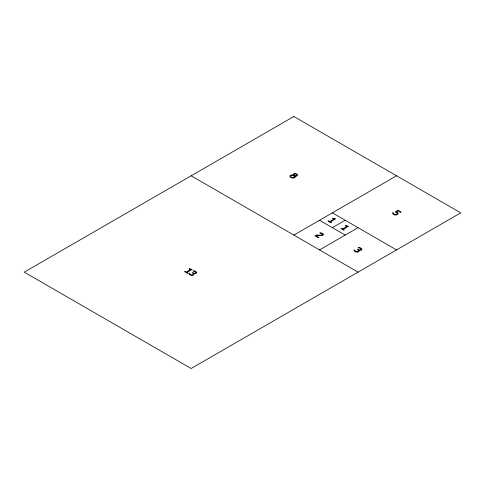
<?xml version="1.0" encoding="UTF-8"?>
<svg xmlns="http://www.w3.org/2000/svg" width="485" height="485" viewBox="0 0 485 485"><rect width="100%" height="100%" fill="white"/><g stroke="black" fill="none" stroke-linecap="round" stroke-linejoin="round"><path stroke-width="0.73" d="M293.855 235.086L396.56 175.788M332.37 227.677L345.205 220.263M319.53 249.914L358.045 227.677M332.37 212.854L396.56 249.914M319.53 220.263L345.205 235.086M191.145 175.788L358.045 272.146M196.771 272.358L196.601 272.988L195.522 273.588L193.879 273.443C195.473 276.207 188.544 275.983 188.798 273.207L189.52 273.219L189.95 274.231L191.702 274.959A1.322 0.764 0 0 0 192.66 274.837L193.594 274.055L192.302 272.855L192.787 272.576C195.776 274.94 197.213 270.642 193.151 271.17L193.163 270.763L195.297 271.127L196.771 272.358M361.901 249.102L361.731 249.733L360.652 250.333L359.009 250.181C360.604 252.952 353.674 252.727 353.929 249.951L354.65 249.963L355.081 250.975L356.833 251.703A1.322 0.764 0 0 0 357.791 251.582L358.724 250.8L357.433 249.599L357.918 249.32C360.907 251.679 362.343 247.38 358.282 247.914L358.294 247.508L360.428 247.871L361.901 249.102M392.601 212.836C392.68 215.461 397.573 215.88 398.337 213.485L397.918 212.788L396.312 211.975L398.112 210.939L400.616 212.381L401.143 212.078L398.033 210.284L395.184 211.927L397.488 213.388L396.354 214.461A1.376 0.794 0 0 1 395.408 214.594L393.687 213.897L393.323 212.879L392.601 212.836M323.301 234.352L323.083 234.97A2.922 1.685 0 0 1 322.04 235.558L317.699 235.419L316.056 235.831L318.918 237.486L318.403 237.783L314.935 235.783C317.129 233.885 320.288 236.274 322.428 234.607L322.343 233.952L319.9 233.091L319.991 232.703L322.446 233.352L323.301 234.352M294.456 176.692L294.425 176.97C289.121 179.917 290.406 172.133 294.456 176.692M295.298 176.879C294.243 178.892 290.776 178.195 289.8 176.388L289.963 175.722L291.212 175.024L293.225 175.243L293.043 174.248C294.34 172.921 297.347 173.424 297.741 175.291L296.523 176.182L294.856 176.037L295.298 176.879M293.789 174.509L294.407 175.588C298.396 177.08 296.365 172.26 293.789 174.509M189.38 268.793L189.192 269.175L190.872 269.454L186.319 272.079L185.1 271.376L184.603 271.661L187.477 273.322L187.974 273.037L186.913 272.424L192.181 269.381L189.38 268.793M332.874 218.22L332.686 218.602L334.365 218.88L329.812 221.506L328.594 220.802L328.096 221.087L330.97 222.748L331.467 222.463L330.406 221.851L335.675 218.808L332.874 218.22M345.714 225.628L345.52 226.016L347.199 226.289L342.652 228.92L341.434 228.217L340.937 228.502L343.81 230.163L344.301 229.878L343.241 229.26L348.509 226.222L345.714 225.628M293.855 116.497L24.25 272.146L191.145 368.503L460.75 212.854L293.855 116.497"/></g></svg>
